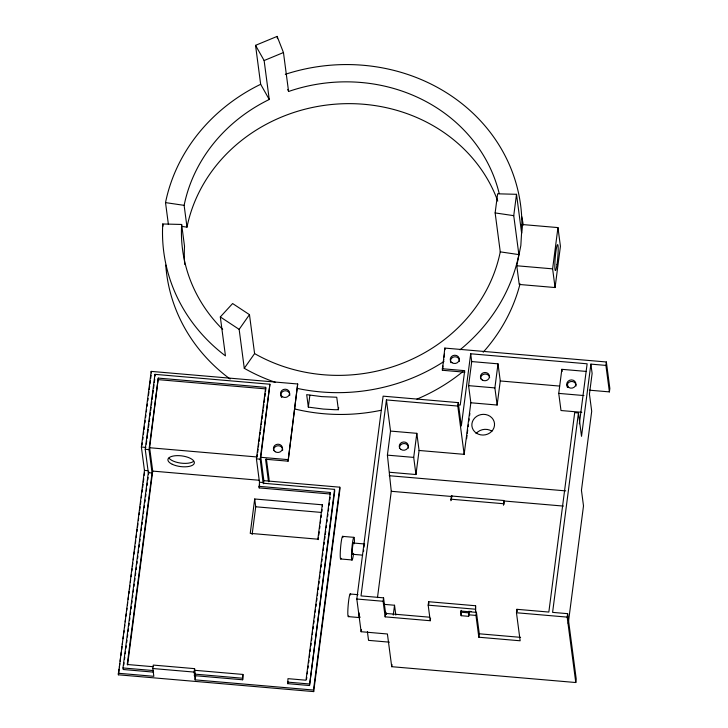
<?xml version="1.0" encoding="UTF-8"?>
<svg xmlns="http://www.w3.org/2000/svg" width="728" height="728" viewBox="0 0 728 728"><rect width="100%" height="100%" fill="white"/><g stroke="black" fill="none" stroke-linecap="round" stroke-linejoin="round"><path stroke-width="1.09" d="M450.878 500.728L451.315 495.986L503.903 500.509L503.467 505.25M518.873 254.6L500.263 251.861L495.14 212.922L497.615 193.812L516.516 194.303L513.74 215.661L518.873 254.6A179.953 163.755 -7.5 0 1 459.987 349.822M258.968 486.35L330.339 492.483L330.548 494.039L259.177 487.906L259.468 482.218L256.429 458.858L265.702 387.341L158.267 378.105L148.994 449.622L152.07 472.982L127.236 664.491L153.071 666.712M153.617 672.126L123.196 669.505L122.987 667.949L148.312 472.654L145.236 449.294L154.955 374.338L269.906 384.229L260.833 457.302L263.873 480.662L339.794 487.187L339.994 488.743L313.695 691.6L118.355 674.801L144.453 470.388L141.378 447.028L151.187 371.389L297.688 383.984L288.088 461.179L265.547 459.241L268.414 481.053M142.033 445.145L142.315 442.924M142.752 439.594L143.043 437.373M143.471 434.034L143.762 431.813M144.044 429.593L144.481 426.262M144.908 422.932L145.2 420.711M145.627 417.371L145.918 415.151M146.355 411.821L146.637 409.6M147.074 406.269L147.356 404.049M147.793 400.709L148.084 398.489M148.512 395.158L148.949 391.828M149.231 389.607L149.668 386.277M149.95 384.047L150.387 380.717M150.669 378.496L151.106 375.166M146.319 444.062L146.756 440.713M147.047 438.474L147.484 435.126M147.775 432.887L148.203 429.538M148.494 427.3L148.931 423.951M149.222 421.712L149.659 418.363M149.941 416.125L150.377 412.776M150.669 410.537L151.106 407.189M151.397 404.95L151.824 401.601M152.116 399.363L152.552 396.014M152.844 393.775L153.28 390.426M153.572 388.188L153.999 384.839M154.291 382.6L154.727 379.252M118.355 674.801L119.092 669.168M119.383 666.912L119.82 663.527M120.111 661.279L120.548 657.894M120.839 655.637L121.276 652.252M121.576 650.004L122.013 646.619M122.304 644.362L122.595 642.114M123.032 638.729L123.323 636.472M123.769 633.096L124.06 630.839M124.497 627.454L124.788 625.197M125.225 621.821L125.516 619.564M125.953 616.179L126.253 613.932M126.69 610.546L126.981 608.29M127.418 604.913L127.709 602.657M128.146 599.271L128.447 597.024M128.883 593.639L129.174 591.382M129.466 589.125L129.903 585.749M130.339 582.364L130.64 580.107M131.076 576.731L131.368 574.474M131.804 571.089L132.096 568.841M132.387 566.584L132.824 563.199M133.269 559.823L133.561 557.566M133.998 554.181L134.289 551.924M134.58 549.676L135.017 546.291M135.463 542.906L135.754 540.658M136.191 537.273L136.482 535.016M136.919 531.64L137.21 529.383M137.501 527.127L137.947 523.75M138.384 520.365L138.675 518.109M139.112 514.732L139.403 512.476M139.694 510.219L140.14 506.834M140.431 504.586L140.868 501.201M141.305 497.815L141.596 495.568M142.033 492.183L142.333 489.926M142.624 487.669L143.061 484.293M143.352 482.036L143.789 478.651M144.226 475.275L144.526 473.018M127.591 664.919L152.716 471.098L149.64 447.738L158.267 378.105M123.778 665.019L124.069 662.771M124.506 659.404L124.797 657.157M125.234 653.79L125.525 651.542M125.962 648.175L126.253 645.927M126.69 642.56L126.981 640.312M127.418 636.945L127.709 634.698M128.146 631.331L128.437 629.083M128.874 625.716L129.165 623.468M129.602 620.101L129.893 617.863M130.33 614.487L130.621 612.248M131.058 608.881L131.349 606.633M131.786 603.266L132.077 601.019M132.514 597.652L132.805 595.404M133.242 592.037L133.533 589.789M133.97 586.422L134.261 584.175M134.698 580.808L134.989 578.56M135.426 575.193L135.717 572.945M136.154 569.578L136.445 567.33M136.882 563.963L137.173 561.725M137.61 558.349L137.901 556.11M138.338 552.743L138.629 550.495M139.066 547.128L139.357 544.881M139.794 541.514L140.085 539.266M140.522 535.899L140.813 533.651M141.25 530.284L141.541 528.037M141.978 524.67L142.269 522.422M142.706 519.055L142.997 516.807M143.434 513.44L143.725 511.192M144.162 507.825L144.453 505.587M144.89 502.211L145.181 499.972M145.618 496.605L145.909 494.358M146.346 490.99L146.637 488.743M147.074 485.376L147.365 483.128M147.802 479.761L148.093 477.513M148.53 474.146L148.821 471.899M118.154 673.245L153.836 676.312L152.816 668.522L153.262 665.083L194.576 668.641L195.605 676.43L195.159 679.87L313.486 690.044L313.695 691.6M195.159 679.87L194.13 672.081L194.576 668.641M257.366 454.745L257.075 456.975L149.64 447.738M257.657 452.516L258.094 449.167M258.376 446.928L258.813 443.589M259.104 441.35L259.541 438.001M259.969 434.652L260.26 432.423M260.551 430.193L260.988 426.845M261.279 424.615L261.707 421.266M261.998 419.028L262.435 415.688M262.726 413.449L263.154 410.101M263.445 407.871L263.882 404.522M264.173 402.293L264.601 398.944M264.892 396.714L265.329 393.366M265.62 391.136L265.702 387.341M254.7 498.989L250.241 533.369L317.854 539.184L322.313 504.804L254.7 498.989L255.719 506.779L252.125 534.507M330.339 492.483L305.997 680.207L287.969 678.66L287.724 683.656L309.509 685.53L334.744 490.927L334.543 489.371L263.136 483.228L260.187 459.177L269.906 384.229M259.177 487.906L259.596 484.666M263.472 483.756L263.873 480.662M194.194 675.611L242.651 679.779L242.934 674.437L194.631 670.288M242.651 679.779L242.934 674.437M268.732 481.745L269.069 479.17L266.43 459.141M288.088 461.179L297.688 383.984M338.666 407.544L338.384 409.7L334.989 409.718L323.268 409.063L308.335 407.116L309.873 395.24M287.724 683.656L287.951 681.936M318.2 539.639L318.491 537.419M318.782 535.198L319.21 531.877M319.637 528.546L319.929 526.326M320.356 523.004L320.648 520.784M321.075 517.453L321.366 515.233M321.794 511.911L322.085 509.691M306.497 679.515L306.788 677.268M307.225 673.9L307.516 671.653M307.953 668.277L308.244 666.029M308.681 662.662L308.972 660.405M309.409 657.038L309.7 654.79M310.137 651.414L310.428 649.167M310.865 645.8L311.156 643.552M311.593 640.176L311.884 637.928M312.321 634.552L312.612 632.304M313.049 628.937L313.349 626.69M313.786 623.314L314.077 621.066M314.514 617.69L314.805 615.442M315.242 612.075L315.533 609.827M315.97 606.451L316.261 604.204M316.698 600.827L316.989 598.58M317.426 595.213L317.717 592.965M318.154 589.589L318.445 587.341M318.882 583.974L319.173 581.727M319.61 578.351L319.901 576.103M320.338 572.727L320.629 570.479M321.066 567.112L321.366 564.864M321.803 561.488L322.094 559.24M322.531 555.864L322.822 553.617M323.259 550.25L323.55 548.002M323.987 544.626L324.279 542.378M324.715 539.002L325.007 536.754M325.298 534.507L325.735 531.14M326.171 527.764L326.463 525.516M326.899 522.149L327.191 519.892M327.627 516.525L327.919 514.277M328.355 510.901L328.647 508.654M329.083 505.287L329.384 503.039M329.82 499.663L330.112 497.415M309.509 685.53L334.543 489.371M313.486 690.044L339.794 487.187M478.833 637.228L479.279 633.788L476.403 611.984L475.957 615.424L478.833 637.228L520.156 640.786L516.461 612.749L516.907 609.309L548.839 612.057L574.692 412.639L578.451 412.958L552.597 612.375L567.622 613.668L576.23 679.087L575.784 682.527L391.719 666.693L387.414 633.988L361.124 631.722L356.811 599.017L383.119 396.159L458.249 402.62L461.325 425.989L470.688 353.781L587.132 363.8L579.361 423.778M386.431 399.927L390.526 431.076L416.826 433.333L419.082 450.468L464.155 454.345L457.803 406.06L386.431 399.927L361.015 595.904L383.556 597.843L385.603 613.413L385.158 616.853L430.239 620.729L430.567 618.154M361.124 631.722L361.406 629.538M377.477 597.633L391.273 491.291L387.405 455.146L390.526 431.076M385.158 616.853L383.11 601.273L383.556 597.843M393.257 615.087L394.531 605.25L383.574 604.304M389.662 472.272L415.961 474.538L413.704 457.402L416.826 433.333M415.961 474.538L419.082 450.468M391.719 666.693L392.001 664.509M464.901 372.208L442.369 370.27L444.835 348.084L606.36 361.98L609.846 388.452L609.4 391.892L589.298 390.163M442.369 370.27L442.933 365.929M443.352 362.671L443.771 359.414M444.053 357.239L444.48 353.981M430.239 620.729L428.182 605.15L428.628 601.719L475.584 605.751L475.548 612.303L460.524 611.01L461.143 615.688L468.65 616.334L468.896 611.338L471.043 611.52M457.803 406.06L458.249 402.62M451.324 499.963L451.888 495.65M464.155 454.345L470.843 402.775L468.586 385.64L471.708 361.57L470.688 353.781M466.593 438.711L467.021 435.408M467.303 433.215L467.731 429.911M468.159 426.608L468.45 424.406M468.877 421.112L469.16 418.909M469.587 415.606L469.869 413.404M461.143 615.688L461.343 610.383M470.843 402.775L497.142 405.032L494.885 387.897L498.007 363.836L471.708 361.57M468.65 616.334L468.896 611.338M497.142 405.032L500.263 380.962L498.007 363.836M475.548 612.303L475.584 605.751M503.913 504.486L504.195 502.329M555.073 287.542L552.616 268.85L557.957 227.591L522.067 224.506L520.839 245.509L516.771 265.766L519.237 284.457L555.073 287.542L560.423 246.282L557.957 227.591M581.818 412.312L560.997 410.528L558.74 393.393L561.861 369.324L585.967 371.398M609.4 391.892L605.914 365.411L590.89 364.118L581.526 436.327L578.451 412.958M575.784 682.527L567.176 617.107L567.622 613.668M568.24 623.55L583.501 505.887L581.445 490.308L591.7 411.229L589.443 394.094L592.119 373.464L590.89 364.118M605.914 365.411L606.36 361.98M275.557 382.391A179.953 163.755 -7.5 0 1 244.28 368.304L239.148 329.365L249.467 314.651L232.614 303.54L220.32 316.944L225.453 355.883A179.953 163.755 -7.5 0 1 162.754 223.978L181.645 224.461A161.006 146.51 -7.5 0 0 222.686 329.42M244.28 368.304L254.591 353.59A161.006 146.51 -7.5 0 0 500.263 251.861M181.527 226.353L186.996 227.154L184.129 205.351A161.006 146.51 -7.5 0 1 269.251 99.481L260.669 84.284L255.546 45.345L277.141 36.4L283.456 52.543L288.579 91.482A161.006 146.51 -7.5 0 1 499.217 193.603M269.251 99.481L264.127 60.542L283.456 52.543M516.771 265.766L552.616 268.85M442.16 368.714L464.701 370.652L460.242 405.032L457.985 404.841M500.263 380.962L559.641 386.077M468.586 385.64L494.885 387.897M558.74 393.393L583.947 395.559M158.467 379.661L265.902 388.898M387.405 455.146L413.704 457.402M141.378 447.028L145.891 447.411M260.833 457.302L287.879 459.623M145.236 449.294L148.994 449.622M256.429 458.858L260.187 459.177M389.216 475.712L565.729 490.89M391.273 491.291L451.369 496.46M503.958 500.982L563.39 506.087M144.453 470.388L147.839 470.679M152.716 471.098L259.022 480.243M148.312 472.654L152.07 472.982M259.468 482.218L263.227 482.537M451.014 499.208L503.603 503.73M255.719 506.779L321.084 512.403M342.551 536.363L353.817 537.337M353.389 543.015L364.664 543.989M352.543 554.281L362.68 555.145M340.841 558.995L352.115 559.959M350.141 593.993L358.03 594.667M356.811 599.017L383.11 601.273M428.182 605.15L475.138 609.19M516.461 612.749L567.176 617.107M461.588 612.248L469.096 612.894M468.45 614.778L475.957 615.424M385.603 613.413L429.556 617.198M348.43 616.625L359.705 617.599M479.279 633.788L520.602 637.346M389.362 642.16L368.55 640.367L367.394 631.64M152.816 668.522L194.13 672.081M122.987 667.949L153.417 670.561M195.113 674.155L242.442 678.223M287.524 682.1L309.309 683.974M495.14 212.922L513.74 215.661M168.396 224.415L165.52 202.612L184.129 205.351M239.148 329.365L220.32 316.944M255.546 45.345L264.127 60.542M287.788 89.462L288.579 91.482M567.376 382.983L567.94 387.269M561.861 369.324L562.143 371.462M516.516 194.303L521.639 233.242A179.953 163.755 -7.5 0 0 285.303 74.32M516.907 609.309L517.208 611.547M444.835 348.084L445.045 349.64M428.628 601.719L428.929 603.94M394.531 605.25L395.823 615.06M338.384 409.7L336.746 397.242L321.63 396.605L306.688 394.658L308.335 407.116M277.141 36.4L277.432 38.63M322.313 504.804L322.513 506.36M249.467 314.651L254.591 353.59M181.645 224.461L184.521 246.273A161.006 146.51 -7.5 0 0 184.703 264.391M162.754 223.978L163.036 226.153M154.955 374.338L155.164 375.903M151.187 371.389L151.397 372.945M443.925 361.516A179.953 163.755 -7.5 0 1 297.907 388.534M165.52 202.612A179.953 163.755 -7.5 0 1 260.669 84.284M520.056 283.802A179.953 163.755 -7.5 0 1 483.183 352.234M462.853 371.626A179.953 163.755 -7.5 0 1 416.926 399.117M381.326 410.228A179.953 163.755 -7.5 0 1 294.585 408.927M230.121 379.033A179.953 163.755 -7.5 0 1 165.757 265.092M521.758 216.635A179.953 163.755 -7.5 0 1 523.232 225.079M186.996 227.154A161.006 146.51 -7.5 0 1 334.252 104.259A161.006 146.51 -7.5 0 1 497.761 201.101M352.716 553.944A5.678 0.555 -85.1 0 1 352.425 548.466A5.678 0.555 -85.1 0 1 353.635 543.498M450.805 362.653A4.55 4.141 -7.5 0 1 454.327 356.838A4.55 4.141 -7.5 0 1 459.477 361.316M353.59 553.335A11.411 1.11 -85.1 0 1 351.515 557.639A11.411 1.11 -85.1 0 1 353.016 539.812A11.411 1.11 -85.1 0 1 354.39 543.734M341.186 558.321A11.411 1.11 -85.1 0 1 340.613 547.31A11.411 1.11 -85.1 0 1 343.043 537.328M476.067 433.606A11.366 10.192 -6.5 0 1 491.964 431.213M399.481 448.366A4.55 4.141 -7.5 0 1 403.922 443.534A4.55 4.141 -7.5 0 1 408.481 448.066M384.648 611.211A4.55 4.141 -7.5 0 1 386.422 613.895M385.694 613.504A4.55 4.141 -7.5 0 1 386.304 614.423M363.545 551.615A5.678 0.555 -85.1 0 1 363.636 550.177M363.927 547.283A5.678 0.555 -85.1 0 1 364.3 545.017M567.385 387.332A4.55 4.141 -7.5 0 1 570.907 381.518A4.55 4.141 -7.5 0 1 576.066 385.995M480.662 378.869A4.55 4.141 -7.5 0 1 484.511 374.092A4.55 4.141 -7.5 0 1 489.653 377.477M360.041 616.925A11.411 1.11 -85.1 0 1 359.086 612.903M348.776 615.952A11.411 1.11 -85.1 0 1 348.202 604.941A11.411 1.11 -85.1 0 1 350.632 594.949M281.718 397.534A4.55 4.141 -7.5 0 1 284.056 390.927A4.55 4.141 -7.5 0 1 289.799 395.277M273.664 450.596A4.55 4.141 -7.5 0 1 278.096 445.754A4.55 4.141 -7.5 0 1 282.664 450.286M193.393 461.516A13.341 5.378 7.4 0 1 180.562 463.072A13.341 5.378 7.4 0 1 168.987 458.103M557.011 264.401A12.995 1.265 -85.1 0 0 557.657 244.626A12.995 1.265 -85.1 0 0 554.873 263.663A12.995 1.265 -85.1 0 0 557.011 264.401M401.055 449.495A4.55 4.141 -7.5 0 0 408.281 446.51A4.55 4.141 -7.5 0 0 401.983 442.351A4.55 4.141 -7.5 0 0 401.055 449.495M452.052 362.744A4.55 4.141 -7.5 0 0 459.277 359.759A4.55 4.141 -7.5 0 0 452.98 355.601A4.55 4.141 -7.5 0 0 452.052 362.744M476.403 433.142A11.366 10.338 -7.5 0 0 494.467 425.662A11.366 10.338 -7.5 0 0 478.724 415.279A11.366 10.338 -7.5 0 0 476.403 433.142M568.632 387.423A4.55 4.141 -7.5 0 0 575.857 384.439A4.55 4.141 -7.5 0 0 569.56 380.28A4.55 4.141 -7.5 0 0 568.632 387.423M482.236 379.998A4.55 4.141 -7.5 0 0 489.462 377.004A4.55 4.141 -7.5 0 0 483.165 372.854A4.55 4.141 -7.5 0 0 482.236 379.998M282.364 396.705A4.55 4.141 -7.5 0 0 289.589 393.721A4.55 4.141 -7.5 0 0 283.292 389.562A4.55 4.141 -7.5 0 0 282.364 396.705M275.229 451.724A4.55 4.141 -7.5 0 0 282.455 448.73A4.55 4.141 -7.5 0 0 276.158 444.571A4.55 4.141 -7.5 0 0 275.229 451.724M172.29 464.3A13.341 5.378 7.4 0 0 194.094 463.745A13.341 5.378 7.4 0 0 177.013 455.637A13.341 5.378 7.4 0 0 172.29 464.3"/></g></svg>
